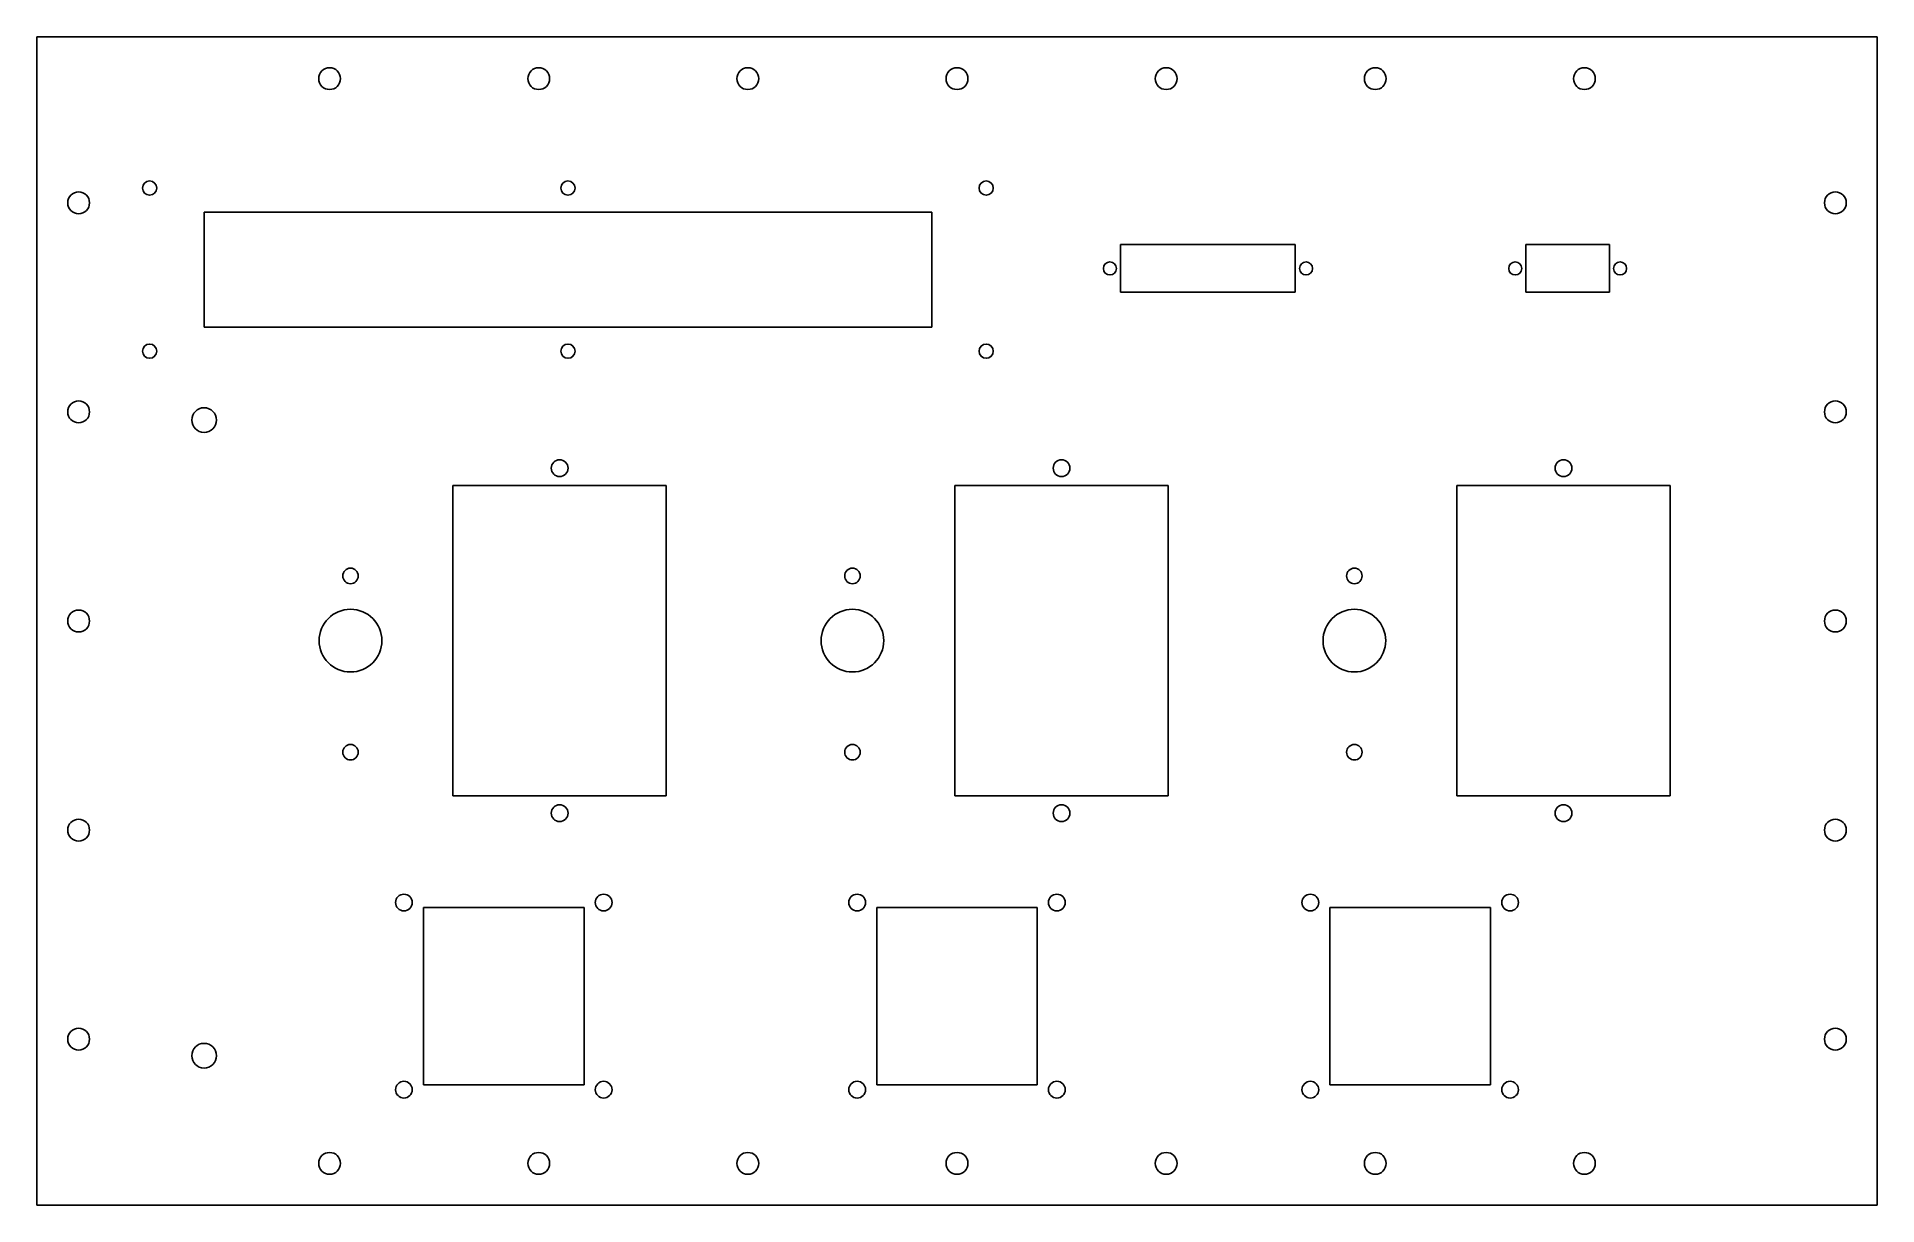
# Model space of a CAD drawing. Extents: x -220 to 220, y 0 to 279.
import ezdxf

# ---------------------------------------------------------------- set-up
doc = ezdxf.new("R2010")
doc.units = 0
doc.layers.add('Body', color=7, linetype='CONTINUOUS')

msp = doc.modelspace()

# ---------------------------------------------------------------- linework, layer by layer
at = {"layer": 'Body'}
for p, q in [((-220, 279.4), (-220, 279.4, 1.575)), ((-220, 279.4), (220, 279.4)), ((-220, 279.4, 1.575), (220, 279.4, 1.575)), ((-220, 279.4), (-220, 279.4, 1.575)), ((-220, 0), (-220, 279.4)), ((-220, 0, 1.575), (-220, 279.4, 1.575)), ((-220, 279.4), (220, 279.4)), ((-220, 0), (-220, 279.4)), ((-220, 279.4, 1.575), (220, 279.4, 1.575)), ((-220, 0, 1.575), (-220, 279.4, 1.575)), ((220, 279.4), (220, 279.4, 1.575)), ((220, 279.4), (220, 279.4, 1.575)), ((220, 279.4), (220, 0)), ((220, 279.4, 1.575), (220, 0, 1.575)), ((220, 279.4), (220, 0)), ((220, 279.4, 1.575), (220, 0, 1.575)), ((-147.39, 269.4), (-147.39, 269.4, 1.575)), ((-147.39, 269.4), (-147.39, 269.4, 1.575)), ((-97.39, 269.4), (-97.39, 269.4, 1.575)), ((-97.39, 269.4), (-97.39, 269.4, 1.575)), ((-47.39, 269.4), (-47.39, 269.4, 1.575)), ((-47.39, 269.4), (-47.39, 269.4, 1.575)), ((2.61, 269.4), (2.61, 269.4, 1.575)), ((2.61, 269.4), (2.61, 269.4, 1.575)), ((52.61, 269.4), (52.61, 269.4, 1.575)), ((52.61, 269.4), (52.61, 269.4, 1.575)), ((102.61, 269.4), (102.61, 269.4, 1.575)), ((102.61, 269.4), (102.61, 269.4, 1.575)), ((152.61, 269.4), (152.61, 269.4, 1.575)), ((152.61, 269.4), (152.61, 269.4, 1.575)), ((-191.325, 243.225), (-191.325, 243.225, 1.575)), ((-191.325, 243.225), (-191.325, 243.225, 1.575)), ((-91.325, 243.225), (-91.325, 243.225, 1.575)), ((-91.325, 243.225), (-91.325, 243.225, 1.575)), ((8.675, 243.225), (8.675, 243.225, 1.575)), ((8.675, 243.225), (8.675, 243.225, 1.575)), ((-207.39, 239.7), (-207.39, 239.7, 1.575)), ((-207.39, 239.7), (-207.39, 239.7, 1.575)), ((212.61, 239.7), (212.61, 239.7, 1.575)), ((212.61, 239.7), (212.61, 239.7, 1.575)), ((-180, 237.45), (-6.05, 237.45)), ((-180, 210), (-180, 237.45)), ((-180, 237.45, 1.575), (-6.05, 237.45, 1.575)), ((-180, 210, 1.575), (-180, 237.45, 1.575)), ((-180, 237.45), (-6.05, 237.45)), ((-180, 237.45, 1.575), (-6.05, 237.45, 1.575)), ((-180, 237.45), (-180, 237.45, 1.575)), ((-180, 210), (-180, 237.45)), ((-180, 237.45), (-180, 237.45, 1.575)), ((-180, 210, 1.575), (-180, 237.45, 1.575)), ((-6.05, 237.45), (-6.05, 210)), ((-6.05, 237.45, 1.575), (-6.05, 210, 1.575)), ((-6.05, 237.45), (-6.05, 237.45, 1.575)), ((-6.05, 237.45), (-6.05, 210)), ((-6.05, 237.45, 1.575), (-6.05, 210, 1.575)), ((-6.05, 237.45), (-6.05, 237.45, 1.575)), ((39.125, 229.7), (80.875, 229.7)), ((39.125, 218.3), (39.125, 229.7)), ((39.125, 229.7, 1.575), (80.875, 229.7, 1.575)), ((39.125, 218.3, 1.575), (39.125, 229.7, 1.575)), ((39.125, 229.7), (80.875, 229.7)), ((39.125, 229.7, 1.575), (80.875, 229.7, 1.575)), ((39.125, 229.7), (39.125, 229.7, 1.575)), ((39.125, 218.3), (39.125, 229.7)), ((39.125, 229.7), (39.125, 229.7, 1.575)), ((39.125, 218.3, 1.575), (39.125, 229.7, 1.575)), ((80.875, 229.7), (80.875, 218.3)), ((80.875, 229.7, 1.575), (80.875, 218.3, 1.575)), ((80.875, 229.7), (80.875, 229.7, 1.575)), ((80.875, 229.7), (80.875, 218.3)), ((80.875, 229.7, 1.575), (80.875, 218.3, 1.575)), ((80.875, 229.7), (80.875, 229.7, 1.575)), ((135.975, 229.7), (156.025, 229.7)), ((135.975, 218.3), (135.975, 229.7)), ((135.975, 229.7, 1.575), (156.025, 229.7, 1.575)), ((135.975, 218.3, 1.575), (135.975, 229.7, 1.575)), ((135.975, 229.7), (156.025, 229.7)), ((135.975, 229.7, 1.575), (156.025, 229.7, 1.575)), ((135.975, 229.7), (135.975, 229.7, 1.575)), ((135.975, 218.3), (135.975, 229.7)), ((135.975, 229.7), (135.975, 229.7, 1.575)), ((135.975, 218.3, 1.575), (135.975, 229.7, 1.575)), ((156.025, 229.7), (156.025, 218.3)), ((156.025, 229.7, 1.575), (156.025, 218.3, 1.575)), ((156.025, 229.7), (156.025, 229.7, 1.575)), ((156.025, 229.7), (156.025, 218.3)), ((156.025, 229.7, 1.575), (156.025, 218.3, 1.575)), ((156.025, 229.7), (156.025, 229.7, 1.575)), ((38.105, 224), (38.105, 224, 1.575)), ((38.105, 224), (38.105, 224, 1.575)), ((85.005, 224), (85.005, 224, 1.575)), ((85.005, 224), (85.005, 224, 1.575)), ((135.015, 224), (135.015, 224, 1.575)), ((135.015, 224), (135.015, 224, 1.575)), ((160.095, 224), (160.095, 224, 1.575)), ((160.095, 224), (160.095, 224, 1.575)), ((80.875, 218.3), (39.125, 218.3)), ((80.875, 218.3, 1.575), (39.125, 218.3, 1.575)), ((39.125, 218.3), (39.125, 218.3, 1.575)), ((80.875, 218.3), (39.125, 218.3)), ((39.125, 218.3), (39.125, 218.3, 1.575)), ((80.875, 218.3, 1.575), (39.125, 218.3, 1.575)), ((80.875, 218.3), (80.875, 218.3, 1.575)), ((80.875, 218.3), (80.875, 218.3, 1.575)), ((156.025, 218.3), (135.975, 218.3)), ((156.025, 218.3, 1.575), (135.975, 218.3, 1.575)), ((135.975, 218.3), (135.975, 218.3, 1.575)), ((156.025, 218.3), (135.975, 218.3)), ((135.975, 218.3), (135.975, 218.3, 1.575)), ((156.025, 218.3, 1.575), (135.975, 218.3, 1.575)), ((156.025, 218.3), (156.025, 218.3, 1.575)), ((156.025, 218.3), (156.025, 218.3, 1.575)), ((-6.05, 210), (-180, 210)), ((-6.05, 210, 1.575), (-180, 210, 1.575)), ((-6.05, 210), (-180, 210)), ((-180, 210), (-180, 210, 1.575)), ((-6.05, 210, 1.575), (-180, 210, 1.575)), ((-180, 210), (-180, 210, 1.575)), ((-6.05, 210), (-6.05, 210, 1.575)), ((-6.05, 210), (-6.05, 210, 1.575)), ((-191.325, 204.225), (-191.325, 204.225, 1.575)), ((-191.325, 204.225), (-191.325, 204.225, 1.575)), ((-91.325, 204.225), (-91.325, 204.225, 1.575)), ((-91.325, 204.225), (-91.325, 204.225, 1.575)), ((8.675, 204.225), (8.675, 204.225, 1.575)), ((8.675, 204.225), (8.675, 204.225, 1.575)), ((-207.39, 189.7), (-207.39, 189.7, 1.575)), ((-207.39, 189.7), (-207.39, 189.7, 1.575)), ((212.61, 189.7), (212.61, 189.7, 1.575)), ((212.61, 189.7), (212.61, 189.7, 1.575)), ((-177.05, 187.75), (-177.05, 187.75, 1.575)), ((-177.05, 187.75), (-177.05, 187.75, 1.575)), ((-93, 176.25), (-93, 176.25, 1.575)), ((-93, 176.25), (-93, 176.25, 1.575)), ((27, 176.25), (27, 176.25, 1.575)), ((27, 176.25), (27, 176.25, 1.575)), ((147, 176.25), (147, 176.25, 1.575)), ((147, 176.25), (147, 176.25, 1.575)), ((-120.5, 172.125), (-69.5, 172.125)), ((-120.5, 97.875), (-120.5, 172.125)), ((-120.5, 172.125, 1.575), (-69.5, 172.125, 1.575)), ((-120.5, 97.875, 1.575), (-120.5, 172.125, 1.575)), ((-120.5, 172.125), (-69.5, 172.125)), ((-120.5, 172.125, 1.575), (-69.5, 172.125, 1.575)), ((-120.5, 172.125), (-120.5, 172.125, 1.575)), ((-120.5, 97.875), (-120.5, 172.125)), ((-120.5, 172.125), (-120.5, 172.125, 1.575)), ((-120.5, 97.875, 1.575), (-120.5, 172.125, 1.575)), ((-69.5, 172.125), (-69.5, 97.875)), ((-69.5, 172.125, 1.575), (-69.5, 97.875, 1.575)), ((-69.5, 172.125), (-69.5, 172.125, 1.575)), ((-69.5, 172.125), (-69.5, 97.875)), ((-69.5, 172.125, 1.575), (-69.5, 97.875, 1.575)), ((-69.5, 172.125), (-69.5, 172.125, 1.575)), ((-0.5, 172.125), (50.5, 172.125)), ((-0.5, 97.875), (-0.5, 172.125)), ((-0.5, 172.125, 1.575), (50.5, 172.125, 1.575)), ((-0.5, 97.875, 1.575), (-0.5, 172.125, 1.575)), ((-0.5, 172.125), (50.5, 172.125)), ((-0.5, 172.125, 1.575), (50.5, 172.125, 1.575)), ((-0.5, 172.125), (-0.5, 172.125, 1.575)), ((-0.5, 97.875), (-0.5, 172.125)), ((-0.5, 172.125), (-0.5, 172.125, 1.575)), ((-0.5, 97.875, 1.575), (-0.5, 172.125, 1.575)), ((50.5, 172.125), (50.5, 97.875)), ((50.5, 172.125, 1.575), (50.5, 97.875, 1.575)), ((50.5, 172.125), (50.5, 172.125, 1.575)), ((50.5, 172.125), (50.5, 97.875)), ((50.5, 172.125, 1.575), (50.5, 97.875, 1.575)), ((50.5, 172.125), (50.5, 172.125, 1.575)), ((119.5, 172.125), (170.5, 172.125)), ((119.5, 97.875), (119.5, 172.125)), ((119.5, 172.125, 1.575), (170.5, 172.125, 1.575)), ((119.5, 97.875, 1.575), (119.5, 172.125, 1.575)), ((119.5, 172.125), (170.5, 172.125)), ((119.5, 172.125, 1.575), (170.5, 172.125, 1.575)), ((119.5, 172.125), (119.5, 172.125, 1.575)), ((119.5, 97.875), (119.5, 172.125)), ((119.5, 172.125), (119.5, 172.125, 1.575)), ((119.5, 97.875, 1.575), (119.5, 172.125, 1.575)), ((170.5, 172.125), (170.5, 97.875)), ((170.5, 172.125, 1.575), (170.5, 97.875, 1.575)), ((170.5, 172.125), (170.5, 172.125, 1.575)), ((170.5, 172.125), (170.5, 97.875)), ((170.5, 172.125, 1.575), (170.5, 97.875, 1.575)), ((170.5, 172.125), (170.5, 172.125, 1.575)), ((-143.147, 150.48), (-143.147, 150.48, 1.575)), ((-143.147, 150.48), (-143.147, 150.48, 1.575)), ((-23.147, 150.48), (-23.147, 150.48, 1.575)), ((-23.147, 150.48), (-23.147, 150.48, 1.575)), ((96.853, 150.48), (96.853, 150.48, 1.575)), ((96.853, 150.48), (96.853, 150.48, 1.575)), ((-207.39, 139.7), (-207.39, 139.7, 1.575)), ((-207.39, 139.7), (-207.39, 139.7, 1.575)), ((212.61, 139.7), (212.61, 139.7, 1.575)), ((212.61, 139.7), (212.61, 139.7, 1.575)), ((-137.505, 135), (-137.505, 135, 1.575)), ((-137.505, 135), (-137.505, 135, 1.575)), ((-17.505, 135), (-17.505, 135, 1.575)), ((-17.505, 135), (-17.505, 135, 1.575)), ((102.495, 135), (102.495, 135, 1.575)), ((102.495, 135), (102.495, 135, 1.575)), ((-143.147, 108.32), (-143.147, 108.32, 1.575)), ((-143.147, 108.32), (-143.147, 108.32, 1.575)), ((-23.147, 108.32), (-23.147, 108.32, 1.575)), ((-23.147, 108.32), (-23.147, 108.32, 1.575)), ((96.853, 108.32), (96.853, 108.32, 1.575)), ((96.853, 108.32), (96.853, 108.32, 1.575)), ((-69.5, 97.875), (-120.5, 97.875)), ((-69.5, 97.875, 1.575), (-120.5, 97.875, 1.575)), ((-120.5, 97.875), (-120.5, 97.875, 1.575)), ((-69.5, 97.875), (-120.5, 97.875)), ((-120.5, 97.875), (-120.5, 97.875, 1.575)), ((-69.5, 97.875, 1.575), (-120.5, 97.875, 1.575)), ((-69.5, 97.875), (-69.5, 97.875, 1.575)), ((-69.5, 97.875), (-69.5, 97.875, 1.575)), ((50.5, 97.875), (-0.5, 97.875)), ((50.5, 97.875, 1.575), (-0.5, 97.875, 1.575)), ((-0.5, 97.875), (-0.5, 97.875, 1.575)), ((50.5, 97.875), (-0.5, 97.875)), ((-0.5, 97.875), (-0.5, 97.875, 1.575)), ((50.5, 97.875, 1.575), (-0.5, 97.875, 1.575)), ((50.5, 97.875), (50.5, 97.875, 1.575)), ((50.5, 97.875), (50.5, 97.875, 1.575)), ((170.5, 97.875), (119.5, 97.875)), ((170.5, 97.875, 1.575), (119.5, 97.875, 1.575)), ((119.5, 97.875), (119.5, 97.875, 1.575)), ((170.5, 97.875), (119.5, 97.875)), ((119.5, 97.875), (119.5, 97.875, 1.575)), ((170.5, 97.875, 1.575), (119.5, 97.875, 1.575)), ((170.5, 97.875), (170.5, 97.875, 1.575)), ((170.5, 97.875), (170.5, 97.875, 1.575)), ((-93, 93.75), (-93, 93.75, 1.575)), ((-93, 93.75), (-93, 93.75, 1.575)), ((27, 93.75), (27, 93.75, 1.575)), ((27, 93.75), (27, 93.75, 1.575)), ((147, 93.75), (147, 93.75, 1.575)), ((147, 93.75), (147, 93.75, 1.575)), ((-207.39, 89.7), (-207.39, 89.7, 1.575)), ((-207.39, 89.7), (-207.39, 89.7, 1.575)), ((212.61, 89.7), (212.61, 89.7, 1.575)), ((212.61, 89.7), (212.61, 89.7, 1.575)), ((-130.229, 72.375), (-130.229, 72.375, 1.575)), ((-130.229, 72.375), (-130.229, 72.375, 1.575)), ((-127.531, 71.2), (-89.177, 71.2)), ((-127.531, 28.8), (-127.531, 71.2)), ((-127.531, 71.2, 1.575), (-89.177, 71.2, 1.575)), ((-127.531, 28.8, 1.575), (-127.531, 71.2, 1.575)), ((-127.531, 71.2), (-89.177, 71.2)), ((-127.531, 71.2, 1.575), (-89.177, 71.2, 1.575)), ((-127.531, 71.2), (-127.531, 71.2, 1.575)), ((-127.531, 28.8), (-127.531, 71.2)), ((-127.531, 71.2), (-127.531, 71.2, 1.575)), ((-127.531, 28.8, 1.575), (-127.531, 71.2, 1.575)), ((-89.177, 71.2), (-89.177, 28.8)), ((-89.177, 71.2, 1.575), (-89.177, 28.8, 1.575)), ((-89.177, 71.2), (-89.177, 71.2, 1.575)), ((-89.177, 71.2), (-89.177, 28.8)), ((-89.177, 71.2, 1.575), (-89.177, 28.8, 1.575)), ((-89.177, 71.2), (-89.177, 71.2, 1.575)), ((-82.479, 72.375), (-82.479, 72.375, 1.575)), ((-82.479, 72.375), (-82.479, 72.375, 1.575)), ((-21.875, 72.375), (-21.875, 72.375, 1.575)), ((-21.875, 72.375), (-21.875, 72.375, 1.575)), ((-19.177, 71.2), (-19.177, 28.8)), ((19.177, 71.2), (-19.177, 71.2)), ((-19.177, 71.2, 1.575), (-19.177, 28.8, 1.575)), ((19.177, 71.2, 1.575), (-19.177, 71.2, 1.575)), ((-19.177, 71.2), (-19.177, 28.8)), ((-19.177, 71.2, 1.575), (-19.177, 28.8, 1.575)), ((-19.177, 71.2), (-19.177, 71.2, 1.575)), ((19.177, 71.2), (-19.177, 71.2)), ((-19.177, 71.2), (-19.177, 71.2, 1.575)), ((19.177, 71.2, 1.575), (-19.177, 71.2, 1.575)), ((19.177, 28.8), (19.177, 71.2)), ((19.177, 28.8, 1.575), (19.177, 71.2, 1.575)), ((19.177, 71.2), (19.177, 71.2, 1.575)), ((19.177, 28.8), (19.177, 71.2)), ((19.177, 71.2), (19.177, 71.2, 1.575)), ((19.177, 28.8, 1.575), (19.177, 71.2, 1.575)), ((25.875, 72.375), (25.875, 72.375, 1.575)), ((25.875, 72.375), (25.875, 72.375, 1.575)), ((86.479, 72.375), (86.479, 72.375, 1.575)), ((86.479, 72.375), (86.479, 72.375, 1.575)), ((89.177, 71.2), (89.177, 28.8)), ((127.531, 71.2), (89.177, 71.2)), ((89.177, 71.2, 1.575), (89.177, 28.8, 1.575)), ((127.531, 71.2, 1.575), (89.177, 71.2, 1.575)), ((89.177, 71.2), (89.177, 28.8)), ((89.177, 71.2, 1.575), (89.177, 28.8, 1.575)), ((89.177, 71.2), (89.177, 71.2, 1.575)), ((127.531, 71.2), (89.177, 71.2)), ((89.177, 71.2), (89.177, 71.2, 1.575)), ((127.531, 71.2, 1.575), (89.177, 71.2, 1.575)), ((127.531, 28.8), (127.531, 71.2)), ((127.531, 28.8, 1.575), (127.531, 71.2, 1.575)), ((127.531, 71.2), (127.531, 71.2, 1.575)), ((127.531, 28.8), (127.531, 71.2)), ((127.531, 71.2), (127.531, 71.2, 1.575)), ((127.531, 28.8, 1.575), (127.531, 71.2, 1.575)), ((134.229, 72.375), (134.229, 72.375, 1.575)), ((134.229, 72.375), (134.229, 72.375, 1.575)), ((-207.39, 39.7), (-207.39, 39.7, 1.575)), ((-207.39, 39.7), (-207.39, 39.7, 1.575)), ((212.61, 39.7), (212.61, 39.7, 1.575)), ((212.61, 39.7), (212.61, 39.7, 1.575)), ((-177.05, 35.75), (-177.05, 35.75, 1.575)), ((-177.05, 35.75), (-177.05, 35.75, 1.575)), ((-130.229, 27.625), (-130.229, 27.625, 1.575)), ((-130.229, 27.625), (-130.229, 27.625, 1.575)), ((-89.177, 28.8), (-127.531, 28.8)), ((-89.177, 28.8, 1.575), (-127.531, 28.8, 1.575)), ((-127.531, 28.8), (-127.531, 28.8, 1.575)), ((-89.177, 28.8), (-127.531, 28.8)), ((-127.531, 28.8), (-127.531, 28.8, 1.575)), ((-89.177, 28.8, 1.575), (-127.531, 28.8, 1.575)), ((-89.177, 28.8), (-89.177, 28.8, 1.575)), ((-89.177, 28.8), (-89.177, 28.8, 1.575)), ((-82.479, 27.625), (-82.479, 27.625, 1.575)), ((-82.479, 27.625), (-82.479, 27.625, 1.575)), ((-21.875, 27.625), (-21.875, 27.625, 1.575)), ((-21.875, 27.625), (-21.875, 27.625, 1.575)), ((-19.177, 28.8), (19.177, 28.8)), ((-19.177, 28.8, 1.575), (19.177, 28.8, 1.575)), ((-19.177, 28.8), (-19.177, 28.8, 1.575)), ((-19.177, 28.8), (19.177, 28.8)), ((-19.177, 28.8, 1.575), (19.177, 28.8, 1.575)), ((-19.177, 28.8), (-19.177, 28.8, 1.575)), ((19.177, 28.8), (19.177, 28.8, 1.575)), ((19.177, 28.8), (19.177, 28.8, 1.575)), ((25.875, 27.625), (25.875, 27.625, 1.575)), ((25.875, 27.625), (25.875, 27.625, 1.575)), ((86.479, 27.625), (86.479, 27.625, 1.575)), ((86.479, 27.625), (86.479, 27.625, 1.575)), ((89.177, 28.8), (127.531, 28.8)), ((89.177, 28.8, 1.575), (127.531, 28.8, 1.575)), ((89.177, 28.8), (89.177, 28.8, 1.575)), ((89.177, 28.8), (127.531, 28.8)), ((89.177, 28.8, 1.575), (127.531, 28.8, 1.575)), ((89.177, 28.8), (89.177, 28.8, 1.575)), ((127.531, 28.8), (127.531, 28.8, 1.575)), ((127.531, 28.8), (127.531, 28.8, 1.575)), ((134.229, 27.625), (134.229, 27.625, 1.575)), ((134.229, 27.625), (134.229, 27.625, 1.575)), ((-147.39, 10), (-147.39, 10, 1.575)), ((-147.39, 10), (-147.39, 10, 1.575)), ((-97.39, 10), (-97.39, 10, 1.575)), ((-97.39, 10), (-97.39, 10, 1.575)), ((-47.39, 10), (-47.39, 10, 1.575)), ((-47.39, 10), (-47.39, 10, 1.575)), ((2.61, 10), (2.61, 10, 1.575)), ((2.61, 10), (2.61, 10, 1.575)), ((52.61, 10), (52.61, 10, 1.575)), ((52.61, 10), (52.61, 10, 1.575)), ((102.61, 10), (102.61, 10, 1.575)), ((102.61, 10), (102.61, 10, 1.575)), ((152.61, 10), (152.61, 10, 1.575)), ((152.61, 10), (152.61, 10, 1.575)), ((-220, 0), (-220, 0, 1.575)), ((220, 0), (-220, 0)), ((220, 0, 1.575), (-220, 0, 1.575)), ((-220, 0), (-220, 0, 1.575)), ((220, 0), (-220, 0)), ((220, 0, 1.575), (-220, 0, 1.575)), ((220, 0), (220, 0, 1.575)), ((220, 0), (220, 0, 1.575))]:
    msp.add_line(p, q, dxfattribs=at)
for centre, radius in [((-150, 269.4), 2.61), ((-150, 269.4), 2.61), ((-150, 269.4), 2.61), ((-150, 269.4), 2.61), ((-100, 269.4), 2.61), ((-100, 269.4), 2.61), ((-100, 269.4), 2.61), ((-100, 269.4), 2.61), ((-50, 269.4), 2.61), ((-50, 269.4), 2.61), ((-50, 269.4), 2.61), ((-50, 269.4), 2.61), ((0, 269.4), 2.61), ((0, 269.4), 2.61), ((0, 269.4), 2.61), ((0, 269.4), 2.61), ((50, 269.4), 2.61), ((50, 269.4), 2.61), ((50, 269.4), 2.61), ((50, 269.4), 2.61), ((100, 269.4), 2.61), ((100, 269.4), 2.61), ((100, 269.4), 2.61), ((100, 269.4), 2.61), ((150, 269.4), 2.61), ((150, 269.4), 2.61), ((150, 269.4), 2.61), ((150, 269.4), 2.61), ((-210, 239.7), 2.61), ((-210, 239.7), 2.61), ((-210, 239.7), 2.61), ((-210, 239.7), 2.61), ((-193.025, 243.225), 1.7), ((-193.025, 243.225), 1.7), ((-193.025, 243.225), 1.7), ((-193.025, 243.225), 1.7), ((-93.025, 243.225), 1.7), ((-93.025, 243.225), 1.7), ((-93.025, 243.225), 1.7), ((-93.025, 243.225), 1.7), ((6.975, 243.225), 1.7), ((6.975, 243.225), 1.7), ((6.975, 243.225), 1.7), ((6.975, 243.225), 1.7), ((210, 239.7), 2.61), ((210, 239.7), 2.61), ((210, 239.7), 2.61), ((210, 239.7), 2.61), ((36.55, 224), 1.555), ((36.55, 224), 1.555), ((36.55, 224), 1.555), ((36.55, 224), 1.555), ((83.45, 224), 1.555), ((83.45, 224), 1.555), ((83.45, 224), 1.555), ((83.45, 224), 1.555), ((133.46, 224), 1.555), ((133.46, 224), 1.555), ((133.46, 224), 1.555), ((133.46, 224), 1.555), ((158.54, 224), 1.555), ((158.54, 224), 1.555), ((158.54, 224), 1.555), ((158.54, 224), 1.555), ((-193.025, 204.225), 1.7), ((-193.025, 204.225), 1.7), ((-193.025, 204.225), 1.7), ((-193.025, 204.225), 1.7), ((-93.025, 204.225), 1.7), ((-93.025, 204.225), 1.7), ((-93.025, 204.225), 1.7), ((-93.025, 204.225), 1.7), ((6.975, 204.225), 1.7), ((6.975, 204.225), 1.7), ((6.975, 204.225), 1.7), ((6.975, 204.225), 1.7), ((-210, 189.7), 2.61), ((-210, 189.7), 2.61), ((-210, 189.7), 2.61), ((-210, 189.7), 2.61), ((-180, 187.75), 2.95), ((-180, 187.75), 2.95), ((-180, 187.75), 2.95), ((-180, 187.75), 2.95), ((210, 189.7), 2.61), ((210, 189.7), 2.61), ((210, 189.7), 2.61), ((210, 189.7), 2.61), ((-95, 176.25), 2), ((-95, 176.25), 2), ((-95, 176.25), 2), ((-95, 176.25), 2), ((25, 176.25), 2), ((25, 176.25), 2), ((25, 176.25), 2), ((25, 176.25), 2), ((145, 176.25), 2), ((145, 176.25), 2), ((145, 176.25), 2), ((145, 176.25), 2), ((-145, 150.48), 1.853), ((-145, 150.48), 1.853), ((-145, 150.48), 1.853), ((-145, 150.48), 1.853), ((-25, 150.48), 1.853), ((-25, 150.48), 1.853), ((-25, 150.48), 1.853), ((-25, 150.48), 1.853), ((95, 150.48), 1.853), ((95, 150.48), 1.853), ((95, 150.48), 1.853), ((95, 150.48), 1.853), ((-210, 139.7), 2.61), ((-210, 139.7), 2.61), ((-210, 139.7), 2.61), ((-210, 139.7), 2.61), ((-145, 135), 7.495), ((-145, 135), 7.495), ((-145, 135), 7.495), ((-145, 135), 7.495), ((-25, 135), 7.495), ((-25, 135), 7.495), ((-25, 135), 7.495), ((-25, 135), 7.495), ((95, 135), 7.495), ((95, 135), 7.495), ((95, 135), 7.495), ((95, 135), 7.495), ((210, 139.7), 2.61), ((210, 139.7), 2.61), ((210, 139.7), 2.61), ((210, 139.7), 2.61), ((-145, 108.32), 1.853), ((-145, 108.32), 1.853), ((-145, 108.32), 1.853), ((-145, 108.32), 1.853), ((-25, 108.32), 1.853), ((-25, 108.32), 1.853), ((-25, 108.32), 1.853), ((-25, 108.32), 1.853), ((95, 108.32), 1.853), ((95, 108.32), 1.853), ((95, 108.32), 1.853), ((95, 108.32), 1.853), ((-95, 93.75), 2), ((-95, 93.75), 2), ((-95, 93.75), 2), ((-95, 93.75), 2), ((25, 93.75), 2), ((25, 93.75), 2), ((25, 93.75), 2), ((25, 93.75), 2), ((145, 93.75), 2), ((145, 93.75), 2), ((145, 93.75), 2), ((145, 93.75), 2), ((-210, 89.7), 2.61), ((-210, 89.7), 2.61), ((-210, 89.7), 2.61), ((-210, 89.7), 2.61), ((210, 89.7), 2.61), ((210, 89.7), 2.61), ((210, 89.7), 2.61), ((210, 89.7), 2.61), ((-132.229, 72.375), 2), ((-132.229, 72.375), 2), ((-132.229, 72.375), 2), ((-132.229, 72.375), 2), ((-84.479, 72.375), 2), ((-84.479, 72.375), 2), ((-84.479, 72.375), 2), ((-84.479, 72.375), 2), ((-23.875, 72.375), 2), ((-23.875, 72.375), 2), ((-23.875, 72.375), 2), ((-23.875, 72.375), 2), ((23.875, 72.375), 2), ((23.875, 72.375), 2), ((23.875, 72.375), 2), ((23.875, 72.375), 2), ((84.479, 72.375), 2), ((84.479, 72.375), 2), ((84.479, 72.375), 2), ((84.479, 72.375), 2), ((132.229, 72.375), 2), ((132.229, 72.375), 2), ((132.229, 72.375), 2), ((132.229, 72.375), 2), ((-210, 39.7), 2.61), ((-210, 39.7), 2.61), ((-210, 39.7), 2.61), ((-210, 39.7), 2.61), ((210, 39.7), 2.61), ((210, 39.7), 2.61), ((210, 39.7), 2.61), ((210, 39.7), 2.61), ((-180, 35.75), 2.95), ((-180, 35.75), 2.95), ((-180, 35.75), 2.95), ((-180, 35.75), 2.95), ((-132.229, 27.625), 2), ((-132.229, 27.625), 2), ((-132.229, 27.625), 2), ((-132.229, 27.625), 2), ((-84.479, 27.625), 2), ((-84.479, 27.625), 2), ((-84.479, 27.625), 2), ((-84.479, 27.625), 2), ((-23.875, 27.625), 2), ((-23.875, 27.625), 2), ((-23.875, 27.625), 2), ((-23.875, 27.625), 2), ((23.875, 27.625), 2), ((23.875, 27.625), 2), ((23.875, 27.625), 2), ((23.875, 27.625), 2), ((84.479, 27.625), 2), ((84.479, 27.625), 2), ((84.479, 27.625), 2), ((84.479, 27.625), 2), ((132.229, 27.625), 2), ((132.229, 27.625), 2), ((132.229, 27.625), 2), ((132.229, 27.625), 2), ((-150, 10), 2.61), ((-150, 10), 2.61), ((-150, 10), 2.61), ((-150, 10), 2.61), ((-100, 10), 2.61), ((-100, 10), 2.61), ((-100, 10), 2.61), ((-100, 10), 2.61), ((-50, 10), 2.61), ((-50, 10), 2.61), ((-50, 10), 2.61), ((-50, 10), 2.61), ((0, 10), 2.61), ((0, 10), 2.61), ((0, 10), 2.61), ((0, 10), 2.61), ((50, 10), 2.61), ((50, 10), 2.61), ((50, 10), 2.61), ((50, 10), 2.61), ((100, 10), 2.61), ((100, 10), 2.61), ((100, 10), 2.61), ((100, 10), 2.61), ((150, 10), 2.61), ((150, 10), 2.61), ((150, 10), 2.61), ((150, 10), 2.61)]:
    msp.add_circle(centre, radius, dxfattribs=at)

doc.saveas('drawing.dxf')
